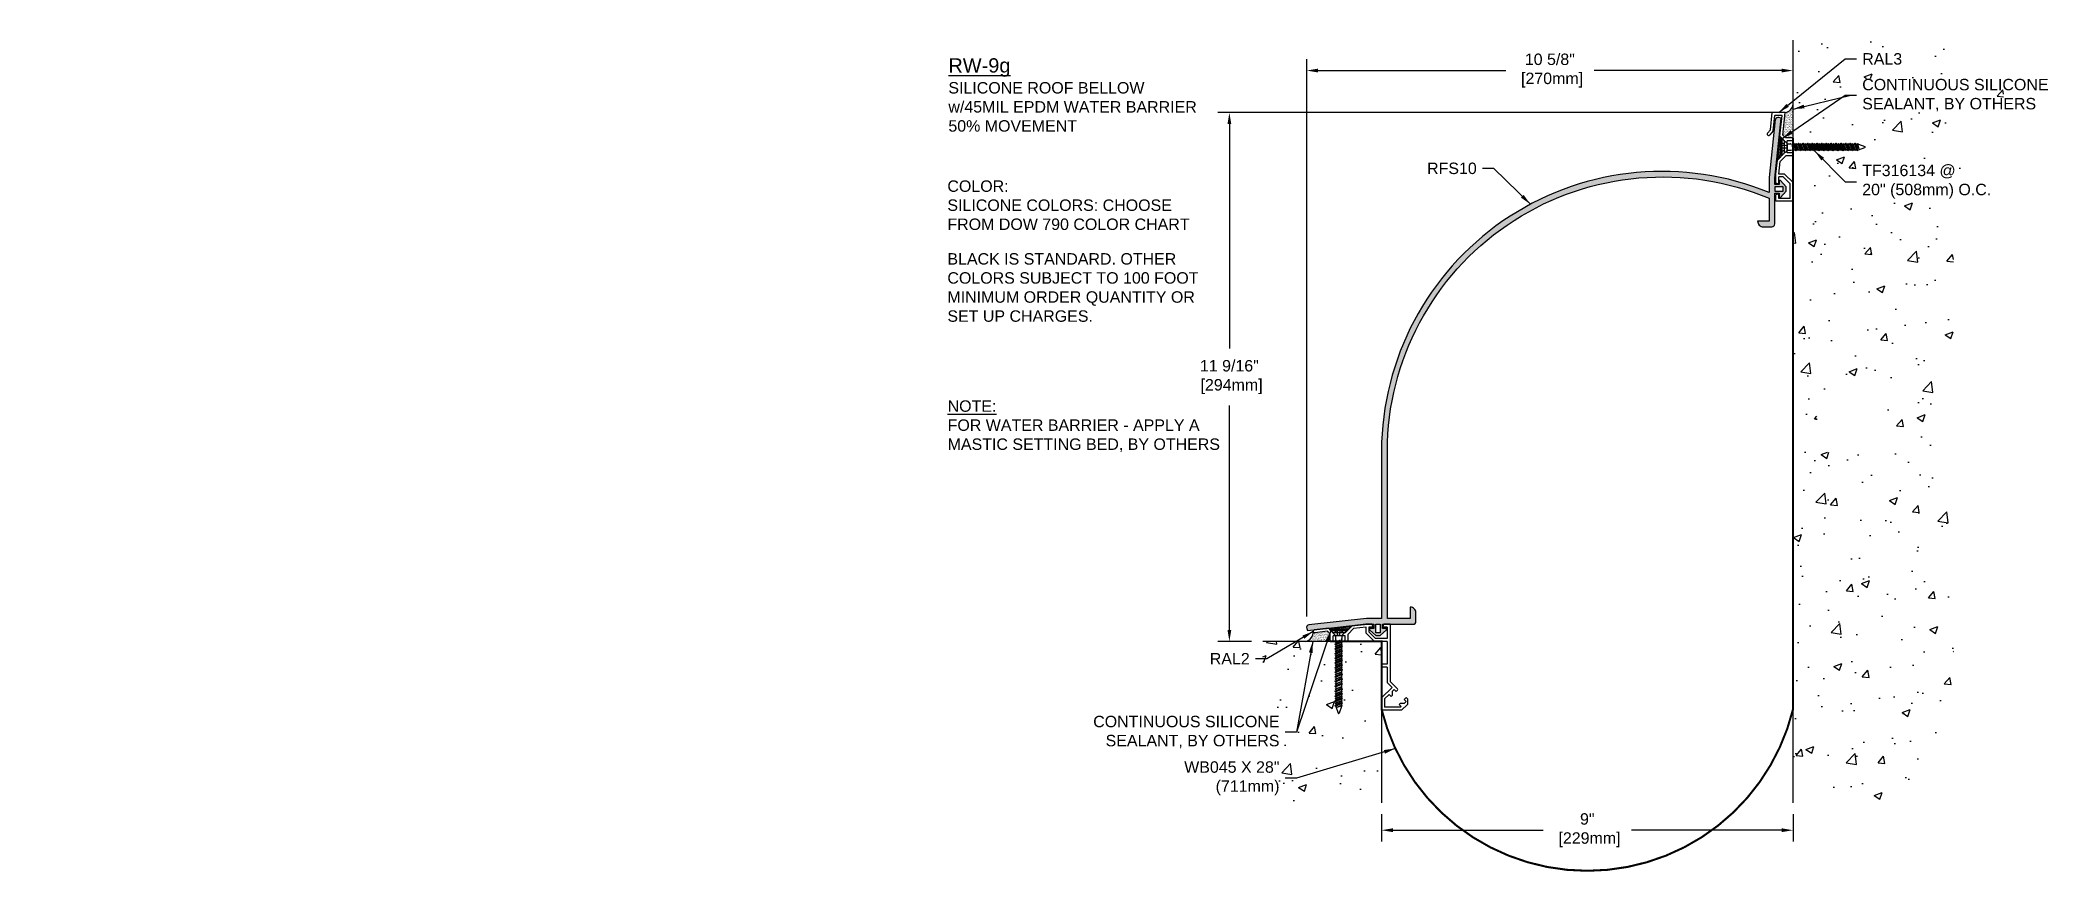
# Model space of a CAD drawing. Header units: inches. Extents: x -19.8 to 24.1, y -0.4 to 17.7.
import ezdxf

# ---------------------------------------------------------------- set-up
doc = ezdxf.new("R2010")
doc.units = ezdxf.units.IN
doc.header["$MEASUREMENT"] = 0
doc.linetypes.add('DASHED', pattern=[0.75, 0.5, -0.25])
for name, color, linetype in [('Anchors', 4, 'Continuous'), ('Conditions', 1, 'Continuous'), ('Dimensions', 3, 'Continuous'), ('Fillers', 2, 'Continuous'), ('Metals', 7, 'Continuous'), ('NOTES', 30, 'Continuous'), ('TEXT', 2, 'Continuous')]:
    doc.layers.add(name, color=color, linetype=linetype)
doc.styles.add('ARIAL', font='arial.ttf')
doc.dimstyles.new('Arial', dxfattribs={"dimtxt": 0.25, "dimasz": 0.25, "dimexe": 0.25, "dimexo": 0.25, "dimgap": 0.25, "dimtad": 0, "dimtih": 1, "dimtoh": 1, "dimdec": 4, "dimzin": 3, "dimdsep": 46, "dimlunit": 4, "dimtxsty": 'ARIAL', "dimcen": 0.25, "dimadec": 0, "dimazin": 0, "dimtfac": 1, "dimtdec": 4, "dimtofl": 0, "dimtmove": 0, "dimatfit": 3, "dimfxl": 0, "dimfrac": 2, "dimtolj": 1, "dimtzin": 0, "dimarcsym": 0})

# ---------------------------------------------------------------- blocks, each defined once
blk = doc.blocks.new('*D7')
at = {"layer": 'DEFPOINTS', "color": 0}
for p in [(9.499, 1.058), (18.499, 1.058), (18.499, 0.46)]:
    blk.add_point(p, dxfattribs=at)
at = {"layer": 'Dimensions', "color": 0, "lineweight": -2}
for p, q in [((9.499, 0.808), (9.499, 0.21)), ((9.749, 0.46), (13.032, 0.46)), ((18.249, 0.46), (14.965, 0.46)), ((18.499, 0.808), (18.499, 0.21))]:
    blk.add_line(p, q, dxfattribs=at)
at = {"layer": 'Dimensions', "color": 0}
for points in [[(9.749, 0.502), (9.749, 0.419), (9.499, 0.46)], [(18.249, 0.502), (18.249, 0.419), (18.499, 0.46)]]:
    blk.add_solid(points, dxfattribs=at)
at = {"layer": 'Dimensions', "color": 0, "insert": (13.999, 0.46), "char_height": 0.25, "attachment_point": 5, "style": 'ARIAL'}
blk.add_mtext('\\A1;9"\\P [229mm]', dxfattribs=at)
blk = doc.blocks.new('A$C63CB1885')
for p, q in [((-0.176, 0), (-0.175, 0.018)), ((-0.176, 0), (0.176, 0)), ((-0.176, 0), (-0.07, -0.113)), ((-0.163, 0.029), (0.163, 0.029)), ((0.07, -0.113), (0.176, 0)), ((0.176, 0), (0.175, 0.018)), ((-0.086, -0.302), (0.086, -0.251)), ((-0.086, -0.302), (-0.062, -0.289)), ((-0.086, -0.302), (-0.062, -0.315)), ((-0.086, -0.403), (0.086, -0.353)), ((-0.086, -0.403), (-0.062, -0.391)), ((-0.086, -0.403), (-0.062, -0.416)), ((-0.074, -0.251), (0.032, -0.215)), ((-0.074, -0.251), (-0.062, -0.245)), ((-0.074, -0.251), (-0.062, -0.257)), ((-0.074, -0.353), (0.074, -0.302)), ((-0.074, -0.353), (-0.062, -0.346)), ((-0.074, -0.353), (-0.062, -0.359)), ((-0.074, -0.454), (0.074, -0.403)), ((-0.07, -0.113), (0.07, -0.113)), ((-0.07, -0.113), (-0.07, -0.18)), ((-0.069, -0.189), (-0.063, -0.215)), ((-0.062, -0.245), (0.032, -0.215)), ((0.032, -0.215), (-0.062, -0.257)), ((-0.062, -0.225), (-0.062, -0.245)), ((0.062, -0.238), (-0.062, -0.289)), ((-0.062, -0.257), (-0.062, -0.289)), ((0.062, -0.264), (-0.062, -0.315)), ((-0.062, -0.346), (0.062, -0.296)), ((0.062, -0.308), (-0.062, -0.359)), ((-0.062, -0.315), (-0.062, -0.346)), ((0.062, -0.34), (-0.062, -0.391)), ((-0.062, -0.359), (-0.062, -0.391)), ((0.062, -0.366), (-0.062, -0.416)), ((-0.062, -0.448), (0.062, -0.397)), ((0.062, -0.41), (-0.062, -0.46)), ((-0.062, -0.416), (-0.062, -0.448)), ((0.062, -0.225), (0.062, -0.238)), ((0.086, -0.251), (0.062, -0.238)), ((0.086, -0.251), (0.062, -0.264)), ((0.062, -0.264), (0.062, -0.296)), ((0.074, -0.302), (0.062, -0.296)), ((0.074, -0.302), (0.062, -0.308)), ((0.062, -0.308), (0.062, -0.34)), ((0.086, -0.353), (0.062, -0.34)), ((0.086, -0.353), (0.062, -0.366)), ((0.062, -0.366), (0.062, -0.397)), ((0.074, -0.403), (0.062, -0.397)), ((0.074, -0.403), (0.062, -0.41)), ((0.062, -0.41), (0.062, -0.441)), ((0.069, -0.189), (0.063, -0.215)), ((0.07, -0.113), (0.07, -0.18)), ((-0.086, -0.505), (0.086, -0.454)), ((-0.086, -0.505), (-0.062, -0.492)), ((-0.086, -0.505), (-0.062, -0.518)), ((-0.086, -0.607), (0.086, -0.556)), ((-0.086, -0.607), (-0.062, -0.594)), ((-0.086, -0.607), (-0.062, -0.619)), ((-0.086, -0.708), (0.086, -0.657)), ((-0.086, -0.708), (-0.062, -0.695)), ((-0.086, -0.708), (-0.062, -0.721)), ((-0.086, -0.81), (0.086, -0.759)), ((-0.086, -0.81), (-0.062, -0.797)), ((-0.086, -0.81), (-0.062, -0.823)), ((-0.086, -0.911), (0.086, -0.86)), ((-0.074, -0.454), (-0.062, -0.448)), ((-0.074, -0.454), (-0.062, -0.46)), ((-0.074, -0.556), (0.074, -0.505)), ((-0.074, -0.556), (-0.062, -0.55)), ((-0.074, -0.556), (-0.062, -0.562)), ((-0.074, -0.657), (0.074, -0.607)), ((-0.074, -0.657), (-0.062, -0.651)), ((-0.074, -0.657), (-0.062, -0.664)), ((-0.074, -0.759), (0.074, -0.708)), ((-0.074, -0.759), (-0.062, -0.753)), ((-0.074, -0.759), (-0.062, -0.765)), ((-0.074, -0.86), (0.074, -0.81)), ((-0.074, -0.86), (-0.062, -0.854)), ((-0.074, -0.86), (-0.062, -0.867)), ((0.062, -0.441), (-0.062, -0.492)), ((-0.062, -0.46), (-0.062, -0.492)), ((0.062, -0.467), (-0.062, -0.518)), ((-0.062, -0.55), (0.062, -0.499)), ((0.062, -0.511), (-0.062, -0.562)), ((-0.062, -0.518), (-0.062, -0.55)), ((0.062, -0.543), (-0.062, -0.594)), ((-0.062, -0.562), (-0.062, -0.594)), ((0.062, -0.569), (-0.062, -0.619)), ((-0.062, -0.651), (0.062, -0.6)), ((0.062, -0.613), (-0.062, -0.664)), ((-0.062, -0.619), (-0.062, -0.651)), ((0.062, -0.644), (-0.062, -0.695)), ((-0.062, -0.664), (-0.062, -0.695)), ((0.062, -0.67), (-0.062, -0.721)), ((-0.062, -0.753), (0.062, -0.702)), ((0.062, -0.714), (-0.062, -0.765)), ((-0.062, -0.721), (-0.062, -0.753)), ((0.062, -0.746), (-0.062, -0.797)), ((-0.062, -0.765), (-0.062, -0.797)), ((0.062, -0.772), (-0.062, -0.823)), ((-0.062, -0.854), (0.062, -0.804)), ((0.062, -0.816), (-0.062, -0.867)), ((-0.062, -0.823), (-0.062, -0.854)), ((0.062, -0.848), (-0.062, -0.898)), ((-0.062, -0.867), (-0.062, -0.898)), ((0.062, -0.873), (-0.062, -0.924)), ((0.086, -0.454), (0.062, -0.441)), ((0.086, -0.454), (0.062, -0.467)), ((0.062, -0.467), (0.062, -0.499)), ((0.074, -0.505), (0.062, -0.499)), ((0.074, -0.505), (0.062, -0.511)), ((0.062, -0.511), (0.062, -0.543)), ((0.086, -0.556), (0.062, -0.543)), ((0.086, -0.556), (0.062, -0.569)), ((0.062, -0.569), (0.062, -0.6)), ((0.074, -0.607), (0.062, -0.6)), ((0.074, -0.607), (0.062, -0.613)), ((0.062, -0.613), (0.062, -0.644)), ((0.086, -0.657), (0.062, -0.644)), ((0.086, -0.657), (0.062, -0.67)), ((0.062, -0.67), (0.062, -0.702)), ((0.074, -0.708), (0.062, -0.702)), ((0.074, -0.708), (0.062, -0.714)), ((0.062, -0.714), (0.062, -0.746)), ((0.086, -0.759), (0.062, -0.746)), ((0.086, -0.759), (0.062, -0.772)), ((0.062, -0.772), (0.062, -0.804)), ((0.074, -0.81), (0.062, -0.804)), ((0.074, -0.81), (0.062, -0.816)), ((0.062, -0.816), (0.062, -0.848)), ((0.086, -0.86), (0.062, -0.848)), ((0.086, -0.86), (0.062, -0.873)), ((0.062, -0.873), (0.062, -0.905)), ((-0.086, -0.911), (-0.062, -0.898)), ((-0.086, -0.911), (-0.062, -0.924)), ((-0.086, -1.013), (0.086, -0.962)), ((-0.086, -1.013), (-0.062, -1)), ((-0.086, -1.013), (-0.062, -1.026)), ((-0.086, -1.114), (0.086, -1.064)), ((-0.086, -1.114), (-0.062, -1.101)), ((-0.086, -1.114), (-0.062, -1.127)), ((-0.086, -1.222), (0.086, -1.171)), ((-0.086, -1.222), (-0.062, -1.209)), ((-0.086, -1.222), (-0.062, -1.235)), ((-0.086, -1.332), (0.086, -1.282)), ((-0.074, -0.962), (0.074, -0.911)), ((-0.074, -0.962), (-0.062, -0.956)), ((-0.074, -0.962), (-0.062, -0.968)), ((-0.074, -1.064), (0.074, -1.013)), ((-0.074, -1.064), (-0.062, -1.057)), ((-0.074, -1.064), (-0.062, -1.07)), ((-0.074, -1.171), (0.074, -1.121)), ((-0.074, -1.171), (-0.062, -1.165)), ((-0.074, -1.171), (-0.062, -1.178)), ((-0.074, -1.282), (0.074, -1.231)), ((-0.074, -1.282), (-0.062, -1.275)), ((-0.074, -1.282), (-0.062, -1.288)), ((-0.062, -0.956), (0.062, -0.905)), ((0.062, -0.917), (-0.062, -0.968)), ((-0.062, -0.924), (-0.062, -0.956)), ((0.062, -0.949), (-0.062, -1)), ((-0.062, -0.968), (-0.062, -1)), ((0.062, -0.975), (-0.062, -1.026)), ((-0.062, -1.057), (0.062, -1.007)), ((0.062, -1.019), (-0.062, -1.07)), ((-0.062, -1.026), (-0.062, -1.057)), ((0.062, -1.051), (-0.062, -1.101)), ((-0.062, -1.07), (-0.062, -1.101)), ((0.062, -1.077), (-0.062, -1.127)), ((-0.062, -1.165), (0.062, -1.115)), ((0.062, -1.127), (-0.062, -1.178)), ((-0.062, -1.127), (-0.062, -1.165)), ((0.062, -1.159), (-0.062, -1.209)), ((-0.062, -1.178), (-0.062, -1.209)), ((0.062, -1.184), (-0.062, -1.235)), ((-0.062, -1.275), (0.062, -1.225)), ((-0.062, -1.235), (-0.062, -1.275)), ((0.062, -1.237), (-0.062, -1.288)), ((0.062, -1.269), (-0.062, -1.319)), ((-0.062, -1.288), (-0.062, -1.319)), ((0.062, -1.295), (-0.062, -1.345)), ((0.074, -0.911), (0.062, -0.905)), ((0.074, -0.911), (0.062, -0.917)), ((0.062, -0.917), (0.062, -0.949)), ((0.086, -0.962), (0.062, -0.949)), ((0.086, -0.962), (0.062, -0.975)), ((0.062, -0.975), (0.062, -1.007)), ((0.074, -1.013), (0.062, -1.007)), ((0.074, -1.013), (0.062, -1.019)), ((0.062, -1.019), (0.062, -1.051)), ((0.086, -1.064), (0.062, -1.051)), ((0.086, -1.064), (0.062, -1.077)), ((0.062, -1.077), (0.062, -1.115)), ((0.074, -1.121), (0.062, -1.115)), ((0.074, -1.121), (0.062, -1.127)), ((0.062, -1.127), (0.062, -1.159)), ((0.086, -1.171), (0.062, -1.159)), ((0.086, -1.171), (0.062, -1.184)), ((0.062, -1.184), (0.062, -1.225)), ((0.074, -1.231), (0.062, -1.225)), ((0.074, -1.231), (0.062, -1.237)), ((0.062, -1.237), (0.062, -1.269)), ((0.086, -1.282), (0.062, -1.269)), ((0.086, -1.282), (0.062, -1.295)), ((0.062, -1.295), (0.062, -1.33)), ((-0.086, -1.332), (-0.062, -1.319)), ((-0.086, -1.332), (-0.062, -1.345)), ((-0.086, -1.438), (0.086, -1.387)), ((-0.086, -1.438), (-0.062, -1.425)), ((-0.086, -1.438), (-0.062, -1.451)), ((-0.086, -1.54), (0.086, -1.489)), ((-0.086, -1.54), (-0.062, -1.527)), ((-0.086, -1.54), (-0.062, -1.553)), ((-0.086, -1.643), (0.086, -1.592)), ((-0.086, -1.643), (-0.062, -1.63)), ((-0.086, -1.643), (-0.062, -1.655)), ((-0.074, -1.387), (0.074, -1.336)), ((-0.074, -1.387), (-0.062, -1.381)), ((-0.074, -1.387), (-0.062, -1.393)), ((-0.074, -1.489), (0.074, -1.439)), ((-0.074, -1.489), (-0.062, -1.483)), ((-0.074, -1.489), (-0.062, -1.496)), ((-0.074, -1.592), (0.074, -1.541)), ((-0.074, -1.592), (-0.062, -1.586)), ((-0.074, -1.592), (-0.062, -1.598)), ((-0.062, -1.381), (0.062, -1.33)), ((0.062, -1.343), (-0.062, -1.393)), ((-0.062, -1.345), (-0.062, -1.381)), ((0.062, -1.374), (-0.062, -1.425)), ((-0.062, -1.393), (-0.062, -1.425)), ((0.062, -1.4), (-0.062, -1.451)), ((-0.062, -1.483), (0.062, -1.433)), ((0.062, -1.445), (-0.062, -1.496)), ((-0.062, -1.451), (-0.062, -1.483)), ((0.062, -1.477), (-0.062, -1.527)), ((-0.062, -1.496), (-0.062, -1.527)), ((0.062, -1.502), (-0.062, -1.553)), ((-0.062, -1.586), (0.062, -1.535)), ((0.062, -1.547), (-0.062, -1.598)), ((-0.062, -1.553), (-0.062, -1.586)), ((0.062, -1.579), (-0.062, -1.63)), ((-0.062, -1.598), (-0.062, -1.63)), ((0.062, -1.605), (-0.062, -1.655)), ((-0.06, -1.668), (-0.01, -1.81)), ((-0.034, -1.679), (0.062, -1.636)), ((-0.034, -1.679), (0.074, -1.643)), ((0.062, -1.649), (-0.034, -1.679)), ((0.06, -1.668), (0.01, -1.81)), ((0.074, -1.336), (0.062, -1.33)), ((0.074, -1.336), (0.062, -1.343)), ((0.062, -1.343), (0.062, -1.374)), ((0.086, -1.387), (0.062, -1.374)), ((0.086, -1.387), (0.062, -1.4)), ((0.062, -1.4), (0.062, -1.433)), ((0.074, -1.439), (0.062, -1.433)), ((0.074, -1.439), (0.062, -1.445)), ((0.062, -1.445), (0.062, -1.477)), ((0.086, -1.489), (0.062, -1.477)), ((0.086, -1.489), (0.062, -1.502)), ((0.062, -1.502), (0.062, -1.535)), ((0.074, -1.541), (0.062, -1.535)), ((0.074, -1.541), (0.062, -1.547)), ((0.062, -1.547), (0.062, -1.579)), ((0.086, -1.592), (0.062, -1.579)), ((0.086, -1.592), (0.062, -1.605)), ((0.062, -1.605), (0.062, -1.652)), ((0.074, -1.643), (0.062, -1.636)), ((0.074, -1.643), (0.062, -1.649))]:
    blk.add_line(p, q)
at = {"linetype": 'DASHED', "ltscale": 0.025}
for p, q in [((-0.113, 0.029), (-0.024, -0.106)), ((-0.024, -0.106), (-0.031, 0.028)), ((0.024, -0.106), (0.031, 0.029)), ((0.112, 0.029), (0.024, -0.106)), ((-0.024, -0.106), (0.024, -0.106))]:
    blk.add_line(p, q, dxfattribs=at)
for centre, radius, start, end in [((-0.163, 0.017), 0.0112, 90, 175), ((0.163, 0.017), 0.0112, 5, 90), ((-0.023, -0.18), 0.0465, 180, 191.9357), ((-0.109, -0.225), 0.0465, 0, 11.9357), ((0.109, -0.225), 0.0465, 168.0643, 180), ((0.023, -0.18), 0.0465, 348.0643, 0), ((-0.016, -1.652), 0.0465, 183.9476, 199.3058), ((0.016, -1.652), 0.0465, 340.6942, 0), ((0, -1.806), 0.0106, 204.1001, 335.8999)]:
    blk.add_arc(centre, radius, start, end)
blk = doc.blocks.new('TF316134')
blk.add_blockref('A$C63CB1885', (0, -0.0285))
blk = doc.blocks.new('*D8')
at = {"layer": 'DEFPOINTS', "color": 0}
for p in [(6.171, 16.15), (18.328, 16.15), (6.904, 4.587)]:
    blk.add_point(p, dxfattribs=at)
at = {"layer": 'Dimensions', "color": 0, "lineweight": -2}
for p, q in [((18.078, 16.15), (5.921, 16.15)), ((6.171, 15.9), (6.171, 10.989)), ((6.171, 4.837), (6.171, 9.748)), ((6.654, 4.587), (5.921, 4.587))]:
    blk.add_line(p, q, dxfattribs=at)
at = {"layer": 'Dimensions', "color": 0}
for points in [[(6.13, 15.9), (6.213, 15.9), (6.171, 16.15)], [(6.13, 4.837), (6.213, 4.837), (6.171, 4.587)]]:
    blk.add_solid(points, dxfattribs=at)
at = {"layer": 'Dimensions', "color": 0, "insert": (6.171, 10.369), "char_height": 0.25, "attachment_point": 5, "style": 'ARIAL'}
blk.add_mtext('\\A1;11 9/16"\\P [294mm]', dxfattribs=at)
blk = doc.blocks.new('*D9')
at = {"layer": 'DEFPOINTS', "color": 0}
for p in [(18.499, 17.069), (18.499, 16.225), (7.862, 4.879)]:
    blk.add_point(p, dxfattribs=at)
at = {"layer": 'Dimensions', "color": 0, "lineweight": -2}
for p, q in [((7.862, 5.129), (7.862, 17.319)), ((18.499, 16.475), (18.499, 17.319)), ((8.112, 17.069), (12.214, 17.069)), ((18.249, 17.069), (14.147, 17.069))]:
    blk.add_line(p, q, dxfattribs=at)
at = {"layer": 'Dimensions', "color": 0}
for points in [[(8.112, 17.11), (8.112, 17.027), (7.862, 17.069)], [(18.249, 17.11), (18.249, 17.027), (18.499, 17.069)]]:
    blk.add_solid(points, dxfattribs=at)
at = {"layer": 'Dimensions', "color": 0, "insert": (13.18, 17.069), "char_height": 0.25, "attachment_point": 5, "style": 'ARIAL'}
blk.add_mtext('\\A1;10 5/8"\\P [270mm]', dxfattribs=at)
blk = doc.blocks.new('RAL2')
for p, q in [((-1.162, 1.787), (-1.47, 1.753)), ((-1.062, 1.687), (-1.162, 1.787)), ((-0.797, 1.687), (-0.642, 1.843)), ((-0.735, 1.662), (-0.613, 1.784)), ((-0.345, 1.875), (-0.642, 1.843)), ((-0.338, 1.813), (-0.613, 1.784)), ((-0.205, 1.875), (-0.345, 1.875)), ((-0.345, 1.813), (-0.345, 1.687)), ((-0.188, 1.813), (-0.283, 1.813)), ((-0.283, 1.813), (-0.283, 1.713)), ((-0.188, 1.813), (-0.205, 1.875)), ((0.03, 1.813), (0.047, 1.875)), ((0.125, 1.813), (0.03, 1.813)), ((0.187, 1.875), (0.047, 1.875)), ((0.125, 1.813), (0.125, 1.562)), ((0.187, 1.875), (0.187, 0.625)), ((-1.497, 1.72), (-1.497, 1.718)), ((-1.185, 1.722), (-1.464, 1.692)), ((-1.125, 1.662), (-1.185, 1.722)), ((-1.125, 1.5), (-1.125, 1.662)), ((-1.062, 1.5), (-1.125, 1.5)), ((-0.797, 1.687), (-1.062, 1.687)), ((-0.797, 1.625), (-1.062, 1.625)), ((-1.062, 1.5), (-1.062, 1.625)), ((-0.797, 1.5), (-0.797, 1.625)), ((-0.735, 1.5), (-0.797, 1.5)), ((-0.735, 1.5), (-0.735, 1.662)), ((-0.158, 1.5), (-0.345, 1.687)), ((-0.132, 1.562), (-0.283, 1.713)), ((0.125, 1.5), (-0.158, 1.5)), ((0.125, 1.562), (-0.132, 1.562)), ((0.125, 1.5), (0.125, 1)), ((0, 1), (0, 0.938)), ((0.125, 1), (0, 1)), ((0.125, 0.938), (0, 0.938)), ((0.125, 0.938), (0.125, 0.599)), ((0.228, 0.496), (0, 0.268)), ((0.125, 0.599), (0.228, 0.496)), ((0.187, 0.625), (0.346, 0.466)), ((0.272, 0.452), (0.228, 0.408)), ((0.272, 0.452), (0.316, 0.408)), ((0, 0.268), (0, 0)), ((0.438, 0), (0, 0)), ((0.163, 0.343), (0.062, 0.242)), ((0.062, 0.242), (0.062, 0.062)), ((0.412, 0.062), (0.062, 0.062)), ((0.163, 0.343), (0.206, 0.299)), ((0.228, 0.321), (0.206, 0.299)), ((0.228, 0.408), (0.228, 0.321)), ((0.346, 0.438), (0.316, 0.408)), ((0.405, 0.144), (0.383, 0.122)), ((0.383, 0.122), (0.428, 0.077)), ((0.493, 0.143), (0.405, 0.144)), ((0.428, 0.077), (0.412, 0.062)), ((0.563, 0.125), (0.438, 0)), ((0.522, 0.261), (0.493, 0.232)), ((0.493, 0.232), (0.537, 0.187)), ((0.537, 0.187), (0.493, 0.143)), ((0.551, 0.261), (0.563, 0.249)), ((0.563, 0.249), (0.563, 0.125))]:
    blk.add_line(p, q)
for centre, radius, start, end in [((-1.467, 1.723), 0.03, 96.1768, 186.1768), ((-1.467, 1.721), 0.03, 186.1768, 276.1768), ((0.332, 0.452), 0.02, 315, 45), ((0.537, 0.247), 0.02, 45, 135)]:
    blk.add_arc(centre, radius, start, end)
blk = doc.blocks.new('RAL3')
for p, q in [((-0.493, 1.563), (-0.454, 1.938)), ((-0.171, 1.938), (-0.454, 1.938)), ((-0.434, 1.537), (-0.398, 1.876)), ((-0.24, 1.876), (-0.398, 1.876)), ((-0.288, 1.421), (-0.24, 1.876)), ((-0.223, 1.444), (-0.171, 1.938)), ((-0.493, 1.563), (-0.558, 1.489)), ((-0.434, 1.537), (-0.511, 1.449)), ((-0.187, 1.32), (-0.288, 1.421)), ((-0.161, 1.383), (-0.223, 1.444)), ((-0.187, 1.056), (-0.187, 1.32)), ((0, 1.383), (-0.161, 1.383)), ((0, 1.32), (-0.125, 1.32)), ((-0.125, 1.056), (-0.125, 1.32)), ((0, 1.32), (0, 1.383)), ((-0.375, 0.593), (-0.343, 0.9)), ((-0.187, 1.056), (-0.343, 0.9)), ((-0.161, 0.993), (-0.283, 0.871)), ((0, 0.993), (-0.161, 0.993)), ((0, 1.056), (-0.125, 1.056)), ((0, 0.993), (0, 1.056)), ((-0.375, 0.392), (-0.375, 0.593)), ((-0.313, 0.593), (-0.283, 0.871)), ((-0.187, 0.593), (-0.313, 0.593)), ((-0.313, 0.375), (-0.313, 0.531)), ((-0.213, 0.531), (-0.313, 0.531)), ((-0.062, 0.38), (-0.213, 0.531)), ((0, 0.406), (-0.187, 0.593)), ((-0.313, 0.375), (-0.375, 0.392)), ((-0.313, 0.157), (-0.375, 0.14)), ((-0.375, 0), (-0.375, 0.14)), ((0, 0), (-0.375, 0)), ((-0.313, 0.062), (-0.313, 0.157)), ((-0.062, 0.062), (-0.313, 0.062)), ((-0.062, 0.062), (-0.062, 0.38)), ((0, 0), (0, 0.406))]:
    blk.add_line(p, q)
blk.add_arc((-0.534, 1.469), 0.031, 138.8174, 318.8174)
blk = doc.blocks.new('RFS10 at 9RW')
h = blk.add_hatch(color=256)
h.dxf.hatch_style = 1
h.paths.add_polyline_path([(9.019, 9.517), (9.019, 9.564), (8.894, 9.704), (8.863, 9.704), (8.863, 9.611), (8.769, 9.611), (8.769, 9.75), (8.907, 11.063), (8.859, 11.079, 0.414214), (8.782, 11.035), (8.644, 9.767), (8.644, 9.439, 0.522244), (0.172, 3.977), (0.172, 0.125), (-0.156, 0.125), (-1.424, -0.013, 0.450136), (-1.466, -0.097), (-1.452, -0.138), (-0.14, 0), (0, 0), (0, -0.094), (-0.094, -0.094), (-0.094, -0.125), (0.047, -0.25), (0.094, -0.25), (0.141, -0.25), (0.281, -0.125), (0.281, -0.094), (0.188, -0.094), (0.188, 0), (0.859, 0, 0.414214), (0.922, 0.062), (0.922, 0.251, 0.416578), (0.797, 0.375), (0.797, 0.125), (0.297, 0.125), (0.297, 3.975, -0.523678), (8.644, 9.314), (8.644, 8.814), (8.394, 8.814, 0.416578), (8.518, 8.689), (8.706, 8.689, 0.414214), (8.769, 8.751), (8.769, 9.423), (8.863, 9.423), (8.863, 9.329), (8.894, 9.329), (9.019, 9.47)])
h.paths.add_polyline_path([(8.769, 9.517), (8.769, 9.564), (8.956, 9.564), (8.956, 9.47), (8.769, 9.47)], flags=16)
h.paths.add_polyline_path([(0.141, 0), (0.141, -0.188), (0.047, -0.188), (0.047, 0), (0.094, 0)], flags=16)
blk.add_lwpolyline([(8.644, 9.439, 0.522244), (0.172, 3.977), (0.172, 0.125), (-0.156, 0.125), (-1.424, -0.013, 0.414214), (-1.468, -0.09), (-1.452, -0.138), (-0.14, 0), (0, 0), (0, -0.094), (-0.094, -0.094), (-0.094, -0.125), (0.047, -0.25), (0.094, -0.25), (0.141, -0.25), (0.281, -0.125), (0.281, -0.094), (0.188, -0.094), (0.188, 0), (0.859, 0, 0.414214), (0.922, 0.062), (0.922, 0.251, 0.414214), (0.798, 0.375), (0.797, 0.375), (0.797, 0.125), (0.297, 0.125), (0.297, 3.975, -0.523678), (8.644, 9.314), (8.644, 8.814), (8.394, 8.814), (8.394, 8.813, 0.414214), (8.518, 8.689), (8.706, 8.689, 0.414214), (8.769, 8.751), (8.769, 9.423), (8.863, 9.423), (8.863, 9.329), (8.894, 9.329), (9.019, 9.47), (9.019, 9.517), (9.019, 9.564), (8.894, 9.704), (8.863, 9.704), (8.863, 9.611), (8.769, 9.611), (8.769, 9.75), (8.907, 11.063), (8.859, 11.079, 0.414214), (8.782, 11.035), (8.644, 9.767)], format="xyb", close=True)
for points in [[(8.769, 9.47), (8.956, 9.47), (8.956, 9.564), (8.769, 9.564), (8.769, 9.517)], [(0.141, 0), (0.141, -0.188), (0.047, -0.188), (0.047, 0), (0.094, 0)]]:
    blk.add_lwpolyline(points, close=True)

msp = doc.modelspace()

# ---------------------------------------------------------------- hatches: boundary and pattern name
at = {"layer": 'Conditions'}
h = msp.add_hatch(dxfattribs=at)
h.set_pattern_fill('AR-CONC', color=256, scale=0.25)
h.set_pattern_definition([(50, (-3.359, -3.3934), (1.79315, -0.15688), [0.1875, -2.0625]), (355, (-3.359, -3.3934), (-0.34688, 1.88048), [0.15, -1.65]), (100.4514, (-3.2096, -3.4064), (1.44627, 1.7236), [0.15935, -1.752855]), (46.184, (-3.359, -2.8934), (2.6681, -0.4138), [0.28125, -3.09375]), (96.636, (-3.1367, -2.9279), (2.33665, 2.4353), [0.23903, -2.62928]), (351.184, (-3.359, -2.8934), (2.33665, 2.4353), [0.225, -2.475]), (21, (-3.109, -3.0184), (1.49227, -1.00655), [0.1875, -2.0625]), (326, (-3.109, -3.0184), (0.60829, 1.81288), [0.15, -1.65]), (71.4514, (-2.9847, -3.1023), (2.10056, 0.80633), [0.15935, -1.752855]), (37.5, (-3.359, -3.3934), (0.0304, 0.832235), [0, -1.63, 0, -1.675, 0, -1.65625]), (7.5, (-3.359, -3.3934), (0.657674, 0.98603), [0, -0.955, 0, -1.5925, 0, -0.63125]), (327.5, (-3.9165, -3.3934), (1.334556, -0.056387), [0, -0.625, 0, -1.95, 0, -2.5875]), (317.5, (-4.1665, -3.3934), (1.457965, 0.250262), [0, -0.8125, 0, -1.295, 0, -1.8375])])
h.paths.add_polyline_path([(22.00493, 17.73325), (18.49879, 17.73325), (18.49879, 1.04159), (22.00493, 1.04159)])
edge = h.paths.add_edge_path(flags=16)
edge.add_line((19.90433, 15.31157), (19.89135, 15.33568))
edge.add_line((19.89135, 15.33568), (19.85977, 15.33567))
edge.add_line((19.85977, 15.33567), (19.85355, 15.32412))
edge.add_line((19.85355, 15.32412), (19.84734, 15.33567))
edge.add_line((19.84734, 15.33567), (19.81505, 15.33567))
edge.add_line((19.81505, 15.33567), (19.80207, 15.31157))
edge.add_line((19.80207, 15.31157), (19.7891, 15.33567))
edge.add_line((19.7891, 15.33567), (19.7575, 15.33567))
edge.add_line((19.7575, 15.33567), (19.75129, 15.32412))
edge.add_line((19.75129, 15.32412), (19.74508, 15.33567))
edge.add_line((19.74508, 15.33567), (19.71278, 15.33566))
edge.add_line((19.71278, 15.33566), (19.69981, 15.31157))
edge.add_line((19.69981, 15.31157), (19.68684, 15.33566))
edge.add_line((19.68684, 15.33566), (19.65524, 15.33566))
edge.add_line((19.65524, 15.33566), (19.64903, 15.32412))
edge.add_line((19.64903, 15.32412), (19.64282, 15.33566))
edge.add_line((19.64282, 15.33566), (19.60715, 15.33565))
edge.add_line((19.60715, 15.33565), (19.59418, 15.31157))
edge.add_line((19.59418, 15.31157), (19.58121, 15.33565))
edge.add_line((19.58121, 15.33565), (19.5496, 15.33565))
edge.add_line((19.5496, 15.33565), (19.5434, 15.32412))
edge.add_line((19.5434, 15.32412), (19.53719, 15.33565))
edge.add_line((19.53719, 15.33565), (19.49701, 15.33565))
edge.add_line((19.49701, 15.33565), (19.48405, 15.31157))
edge.add_line((19.48405, 15.31157), (19.47109, 15.33564))
edge.add_line((19.47109, 15.33564), (19.43947, 15.33564))
edge.add_line((19.43947, 15.33564), (19.43327, 15.32412))
edge.add_line((19.43327, 15.32412), (19.42707, 15.33564))
edge.add_line((19.42707, 15.33564), (19.38913, 15.33564))
edge.add_line((19.38913, 15.33564), (19.37617, 15.31157))
edge.add_line((19.37617, 15.31157), (19.36321, 15.33564))
edge.add_line((19.36321, 15.33564), (19.33153, 15.33563))
edge.add_line((19.33153, 15.33563), (19.33155, 15.33558))
edge.add_line((19.33155, 15.33558), (19.32539, 15.32412))
edge.add_line((19.32539, 15.32412), (19.3192, 15.33563))
edge.add_line((19.3192, 15.33563), (19.28756, 15.33563))
edge.add_line((19.28756, 15.33563), (19.27461, 15.31157))
edge.add_line((19.27461, 15.31157), (19.26165, 15.33563))
edge.add_line((19.26165, 15.33563), (19.22997, 15.33563))
edge.add_line((19.22997, 15.33563), (19.22999, 15.33558))
edge.add_line((19.22999, 15.33558), (19.22383, 15.32412))
edge.add_line((19.22383, 15.32412), (19.21764, 15.33562))
edge.add_line((19.21764, 15.33562), (19.18599, 15.33562))
edge.add_line((19.18599, 15.33562), (19.17304, 15.31157))
edge.add_line((19.17304, 15.31157), (19.16009, 15.33562))
edge.add_line((19.16009, 15.33562), (19.12841, 15.33562))
edge.add_line((19.12841, 15.33562), (19.12843, 15.33558))
edge.add_line((19.12843, 15.33558), (19.12226, 15.32412))
edge.add_line((19.12226, 15.32412), (19.11608, 15.33562))
edge.add_line((19.11608, 15.33562), (19.08443, 15.33561))
edge.add_line((19.08443, 15.33561), (19.07148, 15.31157))
edge.add_line((19.07148, 15.31157), (19.05854, 15.33561))
edge.add_line((19.05854, 15.33561), (19.02685, 15.33561))
edge.add_line((19.02685, 15.33561), (19.02686, 15.33558))
edge.add_line((19.02686, 15.33558), (19.0207, 15.32412))
edge.add_line((19.0207, 15.32412), (19.01452, 15.33561))
edge.add_line((19.01452, 15.33561), (18.98286, 15.33561))
edge.add_line((18.98286, 15.33561), (18.96992, 15.31157))
edge.add_line((18.96992, 15.31157), (18.95698, 15.3356))
edge.add_line((18.95698, 15.3356), (18.92529, 15.3356))
edge.add_line((18.92529, 15.3356), (18.9253, 15.33558))
edge.add_line((18.9253, 15.33558), (18.91914, 15.32412))
edge.add_line((18.91914, 15.32412), (18.91296, 15.3356))
edge.add_line((18.91296, 15.3356), (18.88129, 15.3356))
edge.add_line((18.88129, 15.3356), (18.86836, 15.31157))
edge.add_line((18.86836, 15.31157), (18.85542, 15.3356))
edge.add_line((18.85542, 15.3356), (18.82373, 15.33559))
edge.add_line((18.82373, 15.33559), (18.82374, 15.33558))
edge.add_line((18.82374, 15.33558), (18.81758, 15.32412))
edge.add_line((18.81758, 15.32412), (18.8114, 15.33559))
edge.add_line((18.8114, 15.33559), (18.77973, 15.33559))
edge.add_line((18.77973, 15.33559), (18.76679, 15.31157))
edge.add_line((18.76679, 15.31157), (18.75386, 15.33559))
edge.add_line((18.75386, 15.33559), (18.72217, 15.33559))
edge.add_line((18.72217, 15.33559), (18.72218, 15.33558))
edge.add_line((18.72218, 15.33558), (18.71601, 15.32412))
edge.add_line((18.71601, 15.32412), (18.70985, 15.33559))
edge.add_line((18.70985, 15.33559), (18.67816, 15.33558))
edge.add_line((18.67816, 15.33558), (18.66523, 15.31157))
edge.add_line((18.66523, 15.31157), (18.6523, 15.33558))
edge.add_line((18.6523, 15.33558), (18.62061, 15.33558))
edge.add_line((18.62061, 15.33558), (18.61445, 15.32412))
edge.add_line((18.61445, 15.32412), (18.60829, 15.33558))
edge.add_line((18.60829, 15.33558), (18.57659, 15.33558))
edge.add_line((18.57659, 15.33558), (18.56367, 15.31157))
edge.add_line((18.56367, 15.31157), (18.55074, 15.33557))
edge.add_line((18.55074, 15.33557), (18.51905, 15.33557))
edge.add_line((18.51905, 15.33557), (18.51289, 15.32412))
edge.add_line((18.51289, 15.32412), (18.50673, 15.33557))
edge.add_line((18.50673, 15.33557), (18.55074, 15.33557))
edge.add_line((18.55074, 15.33557), (18.49996, 15.46007))
edge.add_line((18.49996, 15.46007), (18.51289, 15.48407))
edge.add_line((18.51289, 15.48407), (18.52581, 15.46007))
edge.add_line((18.52581, 15.46007), (18.55751, 15.46007))
edge.add_line((18.55751, 15.46007), (18.56367, 15.47151))
edge.add_line((18.56367, 15.47151), (18.56983, 15.46007))
edge.add_line((18.56983, 15.46007), (18.60153, 15.46007))
edge.add_line((18.60153, 15.46007), (18.61445, 15.48407))
edge.add_line((18.61445, 15.48407), (18.62738, 15.46007))
edge.add_line((18.62738, 15.46007), (18.65907, 15.46007))
edge.add_line((18.65907, 15.46007), (18.66523, 15.47151))
edge.add_line((18.66523, 15.47151), (18.6714, 15.46007))
edge.add_line((18.6714, 15.46007), (18.70309, 15.46007))
edge.add_line((18.70309, 15.46007), (18.71601, 15.48407))
edge.add_line((18.71601, 15.48407), (18.72894, 15.46007))
edge.add_line((18.72894, 15.46007), (18.76063, 15.46007))
edge.add_line((18.76063, 15.46007), (18.76679, 15.47151))
edge.add_line((18.76679, 15.47151), (18.77296, 15.46007))
edge.add_line((18.77296, 15.46007), (18.80465, 15.46007))
edge.add_line((18.80465, 15.46007), (18.81758, 15.48407))
edge.add_line((18.81758, 15.48407), (18.8305, 15.46007))
edge.add_line((18.8305, 15.46007), (18.86219, 15.46007))
edge.add_line((18.86219, 15.46007), (18.86836, 15.47151))
edge.add_line((18.86836, 15.47151), (18.87452, 15.46007))
edge.add_line((18.87452, 15.46007), (18.90621, 15.46007))
edge.add_line((18.90621, 15.46007), (18.91914, 15.48407))
edge.add_line((18.91914, 15.48407), (18.93206, 15.46007))
edge.add_line((18.93206, 15.46007), (18.96376, 15.46007))
edge.add_line((18.96376, 15.46007), (18.96992, 15.47151))
edge.add_line((18.96992, 15.47151), (18.97608, 15.46007))
edge.add_line((18.97608, 15.46007), (19.00778, 15.46007))
edge.add_line((19.00778, 15.46007), (19.0207, 15.48407))
edge.add_line((19.0207, 15.48407), (19.03363, 15.46007))
edge.add_line((19.03363, 15.46007), (19.06532, 15.46007))
edge.add_line((19.06532, 15.46007), (19.07148, 15.47151))
edge.add_line((19.07148, 15.47151), (19.07765, 15.46007))
edge.add_line((19.07765, 15.46007), (19.10934, 15.46007))
edge.add_line((19.10934, 15.46007), (19.12226, 15.48407))
edge.add_line((19.12226, 15.48407), (19.13519, 15.46007))
edge.add_line((19.13519, 15.46007), (19.16688, 15.46007))
edge.add_line((19.16688, 15.46007), (19.17304, 15.47151))
edge.add_line((19.17304, 15.47151), (19.17921, 15.46007))
edge.add_line((19.17921, 15.46007), (19.2109, 15.46007))
edge.add_line((19.2109, 15.46007), (19.22383, 15.48407))
edge.add_line((19.22383, 15.48407), (19.23675, 15.46007))
edge.add_line((19.23675, 15.46007), (19.26844, 15.46007))
edge.add_line((19.26844, 15.46007), (19.27461, 15.47151))
edge.add_line((19.27461, 15.47151), (19.28077, 15.46007))
edge.add_line((19.28077, 15.46007), (19.31246, 15.46007))
edge.add_line((19.31246, 15.46007), (19.32539, 15.48407))
edge.add_line((19.32539, 15.48407), (19.33831, 15.46007))
edge.add_line((19.33831, 15.46007), (19.37632, 15.46007))
edge.add_line((19.37632, 15.46007), (19.38249, 15.47151))
edge.add_line((19.38249, 15.47151), (19.38865, 15.46007))
edge.add_line((19.38865, 15.46007), (19.42034, 15.46007))
edge.add_line((19.42034, 15.46007), (19.43327, 15.48407))
edge.add_line((19.43327, 15.48407), (19.44619, 15.46007))
edge.add_line((19.44619, 15.46007), (19.48645, 15.46007))
edge.add_line((19.48645, 15.46007), (19.49261, 15.47151))
edge.add_line((19.49261, 15.47151), (19.49878, 15.46007))
edge.add_line((19.49878, 15.46007), (19.53047, 15.46007))
edge.add_line((19.53047, 15.46007), (19.5434, 15.48407))
edge.add_line((19.5434, 15.48407), (19.55632, 15.46007))
edge.add_line((19.55632, 15.46007), (19.59208, 15.46007))
edge.add_line((19.59208, 15.46007), (19.59825, 15.47151))
edge.add_line((19.59825, 15.47151), (19.60441, 15.46007))
edge.add_line((19.60441, 15.46007), (19.6361, 15.46007))
edge.add_line((19.6361, 15.46007), (19.64903, 15.48407))
edge.add_line((19.64903, 15.48407), (19.66195, 15.46007))
edge.add_line((19.66195, 15.46007), (19.69435, 15.46007))
edge.add_line((19.69435, 15.46007), (19.70051, 15.47151))
edge.add_line((19.70051, 15.47151), (19.70667, 15.46007))
edge.add_line((19.70667, 15.46007), (19.73837, 15.46007))
edge.add_line((19.73837, 15.46007), (19.75129, 15.48407))
edge.add_line((19.75129, 15.48407), (19.76422, 15.46007))
edge.add_line((19.76422, 15.46007), (19.79661, 15.46007))
edge.add_line((19.79661, 15.46007), (19.80277, 15.47151))
edge.add_line((19.80277, 15.47151), (19.80893, 15.46007))
edge.add_line((19.80893, 15.46007), (19.84063, 15.46007))
edge.add_line((19.84063, 15.46007), (19.85355, 15.48407))
edge.add_line((19.85355, 15.48407), (19.86648, 15.46007))
edge.add_line((19.86648, 15.46007), (19.89817, 15.46007))
edge.add_line((19.89817, 15.46007), (19.90433, 15.47151))
edge.add_line((19.90433, 15.47151), (19.9105, 15.46007))
edge.add_line((19.9105, 15.46007), (19.92192, 15.46007))
edge.add_line((19.92192, 15.46007), (20.07044, 15.40804))
edge.add_arc((20.06779, 15.39782), 0.01056, -65.899922, 75.488576, ccw=False)
edge.add_line((20.0721, 15.38818), (19.91784, 15.33414))
edge.add_line((19.91784, 15.33414), (19.91726, 15.33558))
edge.add_line((19.91726, 15.33558), (19.90433, 15.31157))
h.paths.add_polyline_path([(19.85972, 15.33558), (19.80893, 15.46007), (19.79661, 15.46007), (19.84739, 15.33558)], flags=0)
h.paths.add_polyline_path([(19.75745, 15.33558), (19.70667, 15.46007), (19.69435, 15.46007), (19.74513, 15.33558)], flags=0)
h.paths.add_polyline_path([(19.65519, 15.33558), (19.60441, 15.46007), (19.59208, 15.46007), (19.64287, 15.33558)], flags=0)
h.paths.add_polyline_path([(19.54956, 15.33558), (19.49878, 15.46007), (19.48645, 15.46007), (19.53723, 15.33558)], flags=0)
h.paths.add_polyline_path([(19.43943, 15.33558), (19.38865, 15.46007), (19.37632, 15.46007), (19.42711, 15.33558)], flags=0)
h.paths.add_polyline_path([(18.62061, 15.33558), (18.56983, 15.46007), (18.55751, 15.46007), (18.60829, 15.33558)], flags=0)
h.paths.add_polyline_path([(19.01684, 8.72414), (20.53653, 8.72414), (20.53653, 9.98676), (19.01684, 9.98676)], flags=16)
h.paths.add_polyline_path([(19.94452, 17.12747), (20.6935, 17.12747), (20.6935, 17.51385), (19.94452, 17.51385)], flags=16)
h.paths.add_polyline_path([(19.95744, 14.31108), (22.16741, 14.31108), (22.16741, 15.01329), (19.95744, 15.01329)])
h.paths.add_polyline_path([(19.95207, 16.19335), (23.10209, 16.19335), (23.10209, 16.89556), (19.95207, 16.89556)])
h = msp.add_hatch(dxfattribs=at)
h.set_pattern_fill('AR-SAND', color=256, scale=0.02)
h.set_pattern_definition([(37.5, (-3.35902, -3.393374), (-0.001259867, 0.038536475), [0, -0.0304, 0, -0.034, 0, -0.0325]), (7.5, (-3.35902, -3.393374), (0.03539553, 0.05644292), [0, -0.0164, 0, -0.0274, 0, -0.0105]), (327.5, (-3.38362, -3.393374), (0.062282837, 0.00011318), [0, -0.01, 0, -0.036, 0, -0.047]), (317.5, (-3.38362, -3.393374), (0.06012253, 0.01755351), [0, -0.005, 0, -0.0236, 0, -0.027])])
h.paths.add_polyline_path([(18.49879, 16.33172, -0.33829391), (18.3275, 16.15011), (18.27562, 15.65647), (18.33748, 15.59461), (18.49879, 15.59461)])
h = msp.add_hatch(dxfattribs=at)
h.set_pattern_fill('AR-SAND', color=256, scale=0.02)
h.set_pattern_definition([(37.5, (7.370658, 7.13097), (-0.00125987, 0.038536475), [0, -0.0304, 0, -0.034, 0, -0.0325]), (7.5, (7.37066, 7.13097), (0.03539553, 0.05644292), [0, -0.0164, 0, -0.0274, 0, -0.0105]), (327.5, (7.346058, 7.13097), (0.06228284, 0.00011318), [0, -0.01, 0, -0.036, 0, -0.047]), (317.5, (7.34606, 7.13097), (0.06012253, 0.01755351), [0, -0.005, 0, -0.0236, 0, -0.027])])
h.paths.add_polyline_path([(18.23329, 15.56127, -0.38887873), (18.24356, 15.57247), (18.26179, 15.57407), (18.31179, 15.52673), (18.31179, 15.53261), (18.21087, 15.63354), (18.15603, 15.11185), (18.31179, 15.26761), (18.31179, 15.2689), (18.26179, 15.22157), (18.24356, 15.22316, -0.38887873), (18.23329, 15.23437)])
h = msp.add_hatch(dxfattribs=at)
h.set_pattern_fill('AR-SAND', color=256, scale=0.02)
h.set_pattern_definition([(37.5, (0.370658, 0.13097), (-0.00125987, 0.03853648), [0, -0.0304, 0, -0.034, 0, -0.0325]), (7.5, (0.37066, 0.13097), (0.03539553, 0.05644292), [0, -0.0164, 0, -0.0274, 0, -0.0105]), (327.5, (0.346058, 0.13097), (0.06228284, 0.00011318), [0, -0.01, 0, -0.036, 0, -0.047]), (317.5, (0.34606, 0.13097), (0.06012253, 0.0175535), [0, -0.005, 0, -0.0236, 0, -0.027])])
h.paths.add_polyline_path([(8.85895, 4.93001), (8.33847, 4.87368), (8.42719, 4.78496), (8.38514, 4.82938), (8.38673, 4.84761, -0.38887873), (8.39794, 4.85788), (8.72484, 4.85788, -0.38887873), (8.73604, 4.84761), (8.73764, 4.82938), (8.68531, 4.77411), (8.70304, 4.77411)])
h = msp.add_hatch(dxfattribs=at)
h.set_pattern_fill('AR-CONC', color=256, scale=0.25)
h.set_pattern_definition([(50, (-0.359, -0.3934), (1.79315, -0.15688), [0.1875, -2.0625]), (355, (-0.359, -0.3934), (-0.34688, 1.88048), [0.15, -1.65]), (100.451, (-0.2096, -0.4064), (1.44627, 1.7236), [0.15935, -1.75286]), (46.184, (-0.359, 0.1066), (2.6681, -0.4138), [0.28125, -3.09375]), (96.636, (-0.1367, 0.0721), (2.33665, 2.4353), [0.239, -2.6293]), (351.184, (-0.359, 0.1066), (2.33665, 2.4353), [0.225, -2.475]), (21, (-0.109, -0.0184), (1.49227, -1.00655), [0.1875, -2.0625]), (326, (-0.109, -0.0184), (0.6083, 1.81288), [0.15, -1.65]), (71.451, (0.0153, -0.1023), (2.10056, 0.80633), [0.15935, -1.75286]), (37.5, (-0.359, -0.3934), (0.0304, 0.832235), [0, -1.63, 0, -1.675, 0, -1.65625]), (7.5, (-0.359, -0.3934), (0.657674, 0.98603), [0, -0.955, 0, -1.5925, 0, -0.63125]), (327.5, (-0.9165, -0.3934), (1.334556, -0.056387), [0, -0.625, 0, -1.95, 0, -2.5875]), (317.5, (-1.1665, -0.3934), (1.45797, 0.25026), [0, -0.8125, 0, -1.295, 0, -1.8375])])
h.paths.add_polyline_path([(9.49879, 4.58711), (8.63126, 4.58711), (8.64764, 4.57829), (8.62364, 4.56536), (8.62364, 4.53367), (8.63508, 4.52751), (8.62364, 4.52134), (8.62364, 4.48965), (8.64764, 4.47673), (8.62364, 4.4638), (8.62364, 4.43211), (8.63508, 4.42594), (8.62364, 4.41978), (8.62364, 4.38809), (8.64764, 4.37516), (8.62364, 4.36224), (8.62364, 4.33055), (8.63508, 4.32438), (8.62364, 4.31822), (8.62364, 4.28653), (8.64764, 4.2736), (8.62364, 4.26068), (8.62364, 4.22898), (8.63508, 4.22282), (8.62364, 4.21666), (8.62364, 4.18496), (8.64764, 4.17204), (8.62364, 4.15911), (8.62364, 4.12742), (8.63508, 4.12126), (8.62364, 4.11509), (8.62364, 4.0834), (8.64764, 4.07048), (8.62364, 4.05755), (8.62364, 4.02586), (8.63508, 4.01969), (8.62364, 4.01353), (8.62364, 3.98184), (8.64764, 3.96891), (8.62364, 3.95599), (8.62364, 3.9243), (8.63508, 3.91813), (8.62364, 3.91197), (8.62364, 3.88028), (8.64764, 3.86735), (8.62364, 3.85443), (8.62364, 3.82273), (8.63508, 3.81657), (8.62364, 3.81041), (8.62364, 3.77871), (8.64764, 3.76579), (8.62364, 3.75286), (8.62364, 3.71485), (8.63508, 3.70869), (8.62364, 3.70253), (8.62364, 3.67083), (8.64764, 3.65791), (8.62364, 3.64498), (8.62364, 3.60473), (8.63508, 3.59856), (8.62364, 3.5924), (8.62364, 3.56071), (8.64764, 3.54778), (8.62364, 3.53486), (8.62364, 3.49909), (8.63508, 3.49293), (8.62364, 3.48677), (8.62364, 3.45507), (8.64764, 3.44215), (8.62364, 3.42922), (8.62364, 3.39683), (8.63508, 3.39067), (8.62364, 3.3845), (8.62364, 3.35281), (8.64764, 3.33989), (8.62364, 3.32696), (8.62364, 3.29457), (8.63508, 3.28841), (8.62364, 3.28224), (8.62364, 3.25055), (8.64764, 3.23763), (8.62364, 3.2247), (8.62364, 3.19301), (8.63508, 3.18684), (8.62364, 3.18068), (8.62364, 3.17717, -0.08443704), (8.62102, 3.16179), (8.57161, 3.02074, -0.70927499), (8.55175, 3.01907), (8.50175, 3.16179, -0.06654669), (8.49926, 3.17386), (8.47514, 3.18684), (8.49925, 3.19982), (8.49924, 3.23141), (8.48769, 3.23763), (8.49924, 3.24384), (8.49924, 3.27613), (8.47514, 3.28911), (8.49924, 3.30208), (8.49924, 3.33368), (8.48769, 3.33989), (8.49924, 3.3461), (8.49923, 3.37839), (8.47514, 3.39137), (8.49923, 3.40434), (8.49923, 3.43594), (8.48769, 3.44215), (8.49923, 3.44835), (8.49922, 3.48403), (8.47514, 3.497), (8.49922, 3.50997), (8.49922, 3.54158), (8.48769, 3.54778), (8.49922, 3.55398), (8.49922, 3.59416), (8.47514, 3.60713), (8.49921, 3.62009), (8.49921, 3.65171), (8.48769, 3.65791), (8.49921, 3.66411), (8.49921, 3.70205), (8.47514, 3.71501), (8.49921, 3.72797), (8.4992, 3.7596), (8.48769, 3.76579), (8.4992, 3.77198), (8.4992, 3.80362), (8.47514, 3.81657), (8.4992, 3.82952), (8.4992, 3.86116), (8.48769, 3.86735), (8.49919, 3.87354), (8.49919, 3.90518), (8.47514, 3.91813), (8.49919, 3.93108), (8.49919, 3.96273), (8.48769, 3.96891), (8.49919, 3.9751), (8.49918, 4.00675), (8.47514, 4.01969), (8.49918, 4.03264), (8.49918, 4.0643), (8.48769, 4.07048), (8.49918, 4.07666), (8.49918, 4.10832), (8.47514, 4.12126), (8.49917, 4.1342), (8.49917, 4.16586), (8.48769, 4.17204), (8.49917, 4.17821), (8.49917, 4.20988), (8.47514, 4.22282), (8.49917, 4.23576), (8.49916, 4.26743), (8.48769, 4.2736), (8.49916, 4.27977), (8.49916, 4.31145), (8.47514, 4.32438), (8.49916, 4.33732), (8.49916, 4.369), (8.48769, 4.37516), (8.49916, 4.38133), (8.49915, 4.41302), (8.47514, 4.42594), (8.49915, 4.43887), (8.49915, 4.47056), (8.48769, 4.47673), (8.49915, 4.48289), (8.49915, 4.51458), (8.47514, 4.52751), (8.49914, 4.54043), (8.49914, 4.57213), (8.48769, 4.57829), (8.49914, 4.58445), (8.49914, 4.58711), (6.9041, 4.58711), (6.9041, 1.05773), (9.49879, 1.05773)])
h.paths.add_polyline_path([(6.34973, 3.20391), (7.34837, 3.20391), (7.34837, 3.71909), (6.34973, 3.71909)], flags=9)
h.paths.add_polyline_path([(5.13657, 1.15979), (7.34632, 1.15979), (7.34632, 2.09589), (5.13657, 2.09589)], flags=9)
h.paths.add_polyline_path([(3.14868, 2.15533), (7.34871, 2.15533), (7.34871, 3.0916), (3.14868, 3.0916)], flags=9)
h = msp.add_hatch(dxfattribs=at)
h.set_pattern_fill('AR-SAND', color=256, scale=0.02)
h.set_pattern_definition([(37.5, (4.140617, -0.73041), (-0.00125987, 0.03853648), [0, -0.0304, 0, -0.034, 0, -0.0325]), (7.5, (4.140617, -0.73041), (0.03539553, 0.05644292), [0, -0.0164, 0, -0.0274, 0, -0.0105]), (327.5, (4.116017, -0.73041), (0.06228284, 0.00011318), [0, -0.01, 0, -0.036, 0, -0.047]), (317.5, (4.116017, -0.73041), (0.06012253, 0.0175535), [0, -0.005, 0, -0.0236, 0, -0.027])])
h.paths.add_polyline_path([(8.37554, 4.74893), (8.31563, 4.80884), (8.03704, 4.77869, -0.41421356), (8.00399, 4.80529, -0.35781751), (7.84252, 4.58711), (8.37554, 4.58711)])

# ---------------------------------------------------------------- linework, layer by layer
for p, q in [((18.49879, 1.05773), (18.49879, 17.73325)), ((18.21087, 15.63354), (18.15603, 15.11185)), ((8.85895, 4.93001), (8.33847, 4.87368)), ((9.49879, 4.58711), (6.9041, 4.58711)), ((9.49879, 4.58711), (9.49879, 1.05773))]:
    msp.add_line(p, q, dxfattribs=at)
for centre, radius, start, end in [((18.29429, 16.35301), 0.20561, 279.294785, 354.056245), ((7.79033, 4.79457), 0.21393, 283.755736, 2.872635)]:
    msp.add_arc(centre, radius, start, end, dxfattribs=at)
at = {"layer": 'Fillers', "const_width": 0.045}
msp.add_lwpolyline([(8.37379, 4.58711), (9.49879, 4.58711), (9.49879, 3.10533, 0.78504597), (18.49879, 3.10533), (18.49879, 15.59461)], format="xyb", dxfattribs=at)
at = {"layer": 'Metals'}
msp.add_line((18.43629, 14.27461), (18.43629, 14.52461), dxfattribs=at)

# ---------------------------------------------------------------- block references
at = {"layer": 'Anchors', "rotation": 90}
msp.add_blockref('TF316134', (18.23329, 15.39782), dxfattribs=at)
at = {"layer": 'Anchors'}
msp.add_blockref('TF316134', (8.56139, 4.85788), dxfattribs=at)
at = {"layer": 'Fillers'}
msp.add_blockref('RFS10 at 9RW', (9.32946, 4.96382), dxfattribs=at)
at = {"layer": 'Metals'}
for name, p in [('RAL3', (18.49879, 14.21211)), ('RAL2', (9.50054, 3.08711))]:
    msp.add_blockref(name, p, dxfattribs=at)

# ---------------------------------------------------------------- texts
at = {"layer": 'NOTES', "insert": (-19.838, 3.63716), "char_height": 0.125, "attachment_point": 4, "style": 'ARIAL'}
msp.add_mtext('\\A1;', dxfattribs=at)
at = {"layer": 'TEXT', "attachment_point": 1, "style": 'ARIAL'}
for s, insert, char_height, width in [('{\\H0.93985x;\\LRW-9g\\P\\H0.8x;\\lSILICONE ROOF BELLOW\\Pw/45MIL EPDM WATER BARRIER\\P50% MOVEMENT}', (0.02548, 17.33787), 0.3325, 10.1986292), ('COLOR:{\\L                             \\~\\P}SILICONE COLORS: CHOOSE FROM DOW 790 COLOR CHART', (0.00396, 14.66719), 0.25, 5.7048662), ('BLACK IS STANDARD. OTHER COLORS SUBJECT TO 100 FOOT  MINIMUM ORDER QUANTITY OR SET UP CHARGES.', (0.00396, 13.07649), 0.25, 5.6995719), ('{\\LNOTE:}\\PFOR WATER BARRIER - APPLY A MASTIC SETTING BED, BY OTHERS', (0.00917, 9.85851), 0.25, 6.1620931)]:
    msp.add_mtext(s, dxfattribs=dict(at, insert=insert, char_height=char_height, width=width))
at = {"layer": 'TEXT', "char_height": 0.25, "style": 'ARIAL'}
for s, insert, attachment_point in [('RAL3', (20.01199, 17.32232), 4), ('CONTINUOUS SILICONE\\PSEALANT, BY OTHERS', (20.01199, 16.53051), 4), ('RFS10', (11.58143, 14.92935), 6), ('TF316134 @ \\P20" (508mm) O.C.', (20.01199, 14.63929), 4), ('RAL2', (6.61617, 4.20993), 6), ('CONTINUOUS SILICONE\\PSEALANT, BY OTHERS', (7.26745, 2.60488), 6), ('WB045 X 28"\\P(711mm)', (7.26745, 1.59552), 6)]:
    msp.add_mtext(s, dxfattribs=dict(at, insert=insert, attachment_point=attachment_point))

# ---------------------------------------------------------------- dimensions: what is measured, and where the dimension line sits
at = {"layer": 'Dimensions'}
for base, p1, p2, picture, middle in [((18.49879, 17.06854), (7.86173, 4.87857), (18.49879, 16.22468), '*D9', (13.18026, 17.06854)), ((18.49879, 0.46035), (9.49879, 1.05773), (18.49879, 1.05773), '*D7', (13.99879, 0.46035))]:
    dim = msp.add_linear_dim(base=base, p1=p1, p2=p2, dimstyle='Arial', override={"dimpost": '\\X'}, dxfattribs=at)
    dim.commit()
    dim.dimension.update_dxf_attribs({"geometry": picture, "text_midpoint": middle, "dimtype": 160})
dim = msp.add_linear_dim(base=(6.17126, 16.15011), p1=(6.9041, 4.58711), p2=(18.3275, 16.15011), angle=90, dimstyle='Arial', override={"dimpost": '\\X'}, dxfattribs=at)
dim.commit()
dim.dimension.update_dxf_attribs({"geometry": '*D8', "text_midpoint": (6.17126, 10.36861), "dimtype": 160})

# ---------------------------------------------------------------- leaders
at = {"layer": 'TEXT'}
for points in [[(18.18623, 16.15011), (19.63699, 17.32232), (19.88699, 17.32232)], [(18.26133, 15.58307), (19.63699, 16.53051), (19.88699, 16.53051)], [(18.49879, 16.22468), (19.76199, 16.53051)], [(12.75651, 14.14511), (11.95643, 14.92935), (11.70643, 14.92935)], [(18.96992, 15.31157), (19.63699, 14.63929), (19.88699, 14.63929)], [(8.00377, 4.80728), (6.99117, 4.20993), (6.74117, 4.20993)], [(8.38826, 4.82389), (7.64245, 2.60488), (7.39245, 2.60488)], [(7.99378, 4.58711), (7.64245, 2.60488), (7.39245, 2.60488)], [(9.80084, 2.24634), (7.64245, 1.59552), (7.39245, 1.59552)]]:
    msp.add_leader(points, dimstyle='Arial', override={"dimgap": 0.125, "dimtad": 0}, dxfattribs=at)

doc.saveas('drawing.dxf')
